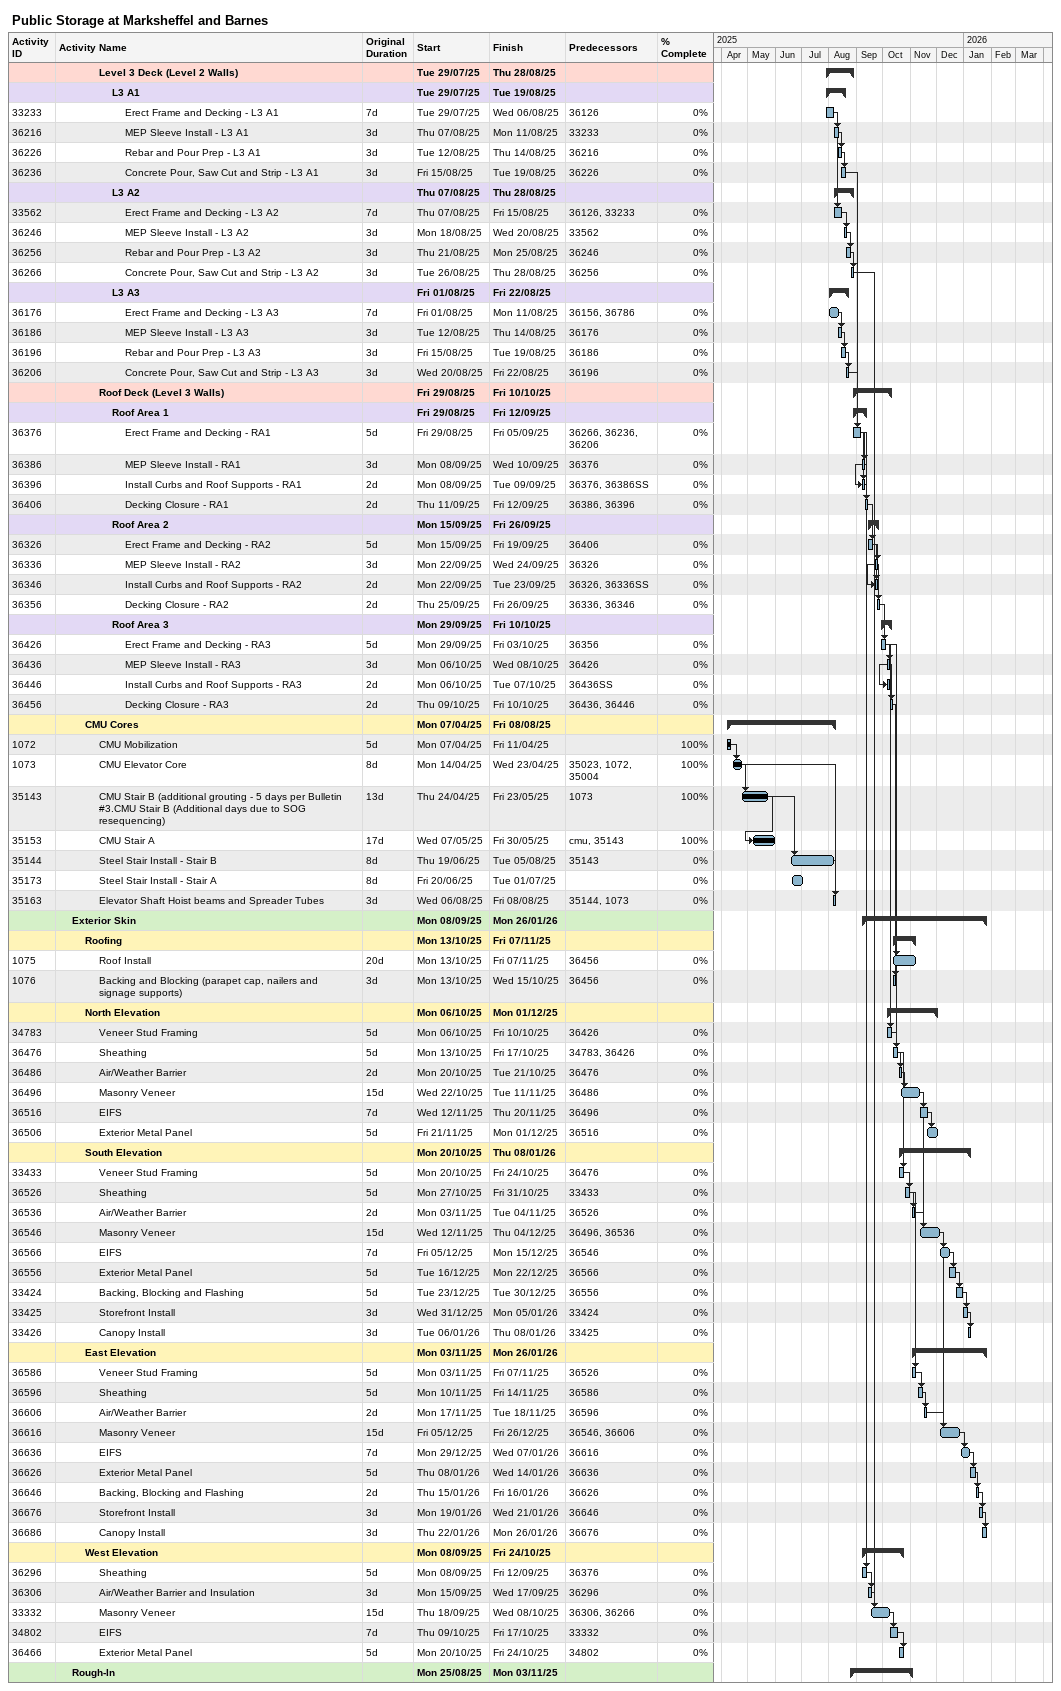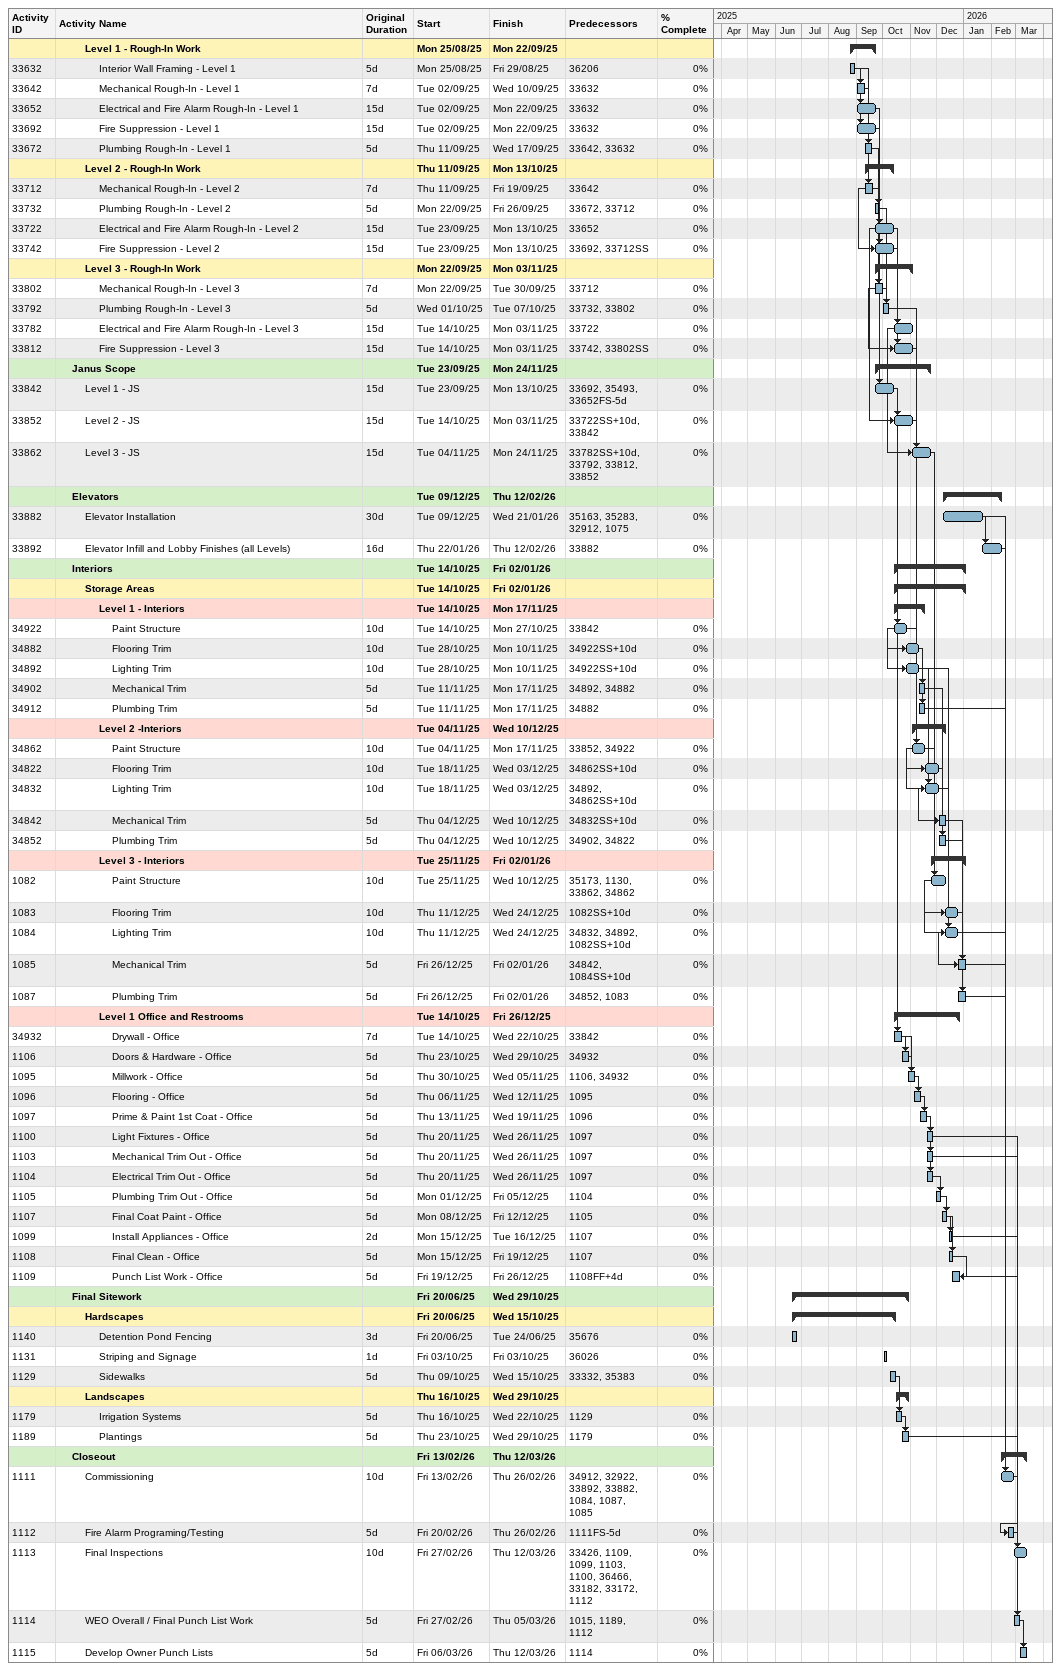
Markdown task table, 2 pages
Public Storage at Marksheffel and Barnes

| ID | Level | Task | Original duration | Start | Finish | Predecessors | % complete |
|---|---|---|---|---|---|---|---|
|  | 4 | **Level 3 Deck (Level 2 Walls)** |  | 2025-07-29 | 2025-08-28 |  |  |
|  | 5 | **L3 A1** |  | 2025-07-29 | 2025-08-19 |  |  |
| 33233 | 6 | Erect Frame and Decking - L3 A1 | 7d | 2025-07-29 | 2025-08-06 | 36126 | 0 |
| 36216 | 6 | MEP Sleeve Install - L3 A1 | 3d | 2025-08-07 | 2025-08-11 | 33233 | 0 |
| 36226 | 6 | Rebar and Pour Prep - L3 A1 | 3d | 2025-08-12 | 2025-08-14 | 36216 | 0 |
| 36236 | 6 | Concrete Pour, Saw Cut and Strip - L3 A1 | 3d | 2025-08-15 | 2025-08-19 | 36226 | 0 |
|  | 5 | **L3 A2** |  | 2025-08-07 | 2025-08-28 |  |  |
| 33562 | 6 | Erect Frame and Decking - L3 A2 | 7d | 2025-08-07 | 2025-08-15 | 36126, 33233 | 0 |
| 36246 | 6 | MEP Sleeve Install - L3 A2 | 3d | 2025-08-18 | 2025-08-20 | 33562 | 0 |
| 36256 | 6 | Rebar and Pour Prep - L3 A2 | 3d | 2025-08-21 | 2025-08-25 | 36246 | 0 |
| 36266 | 6 | Concrete Pour, Saw Cut and Strip - L3 A2 | 3d | 2025-08-26 | 2025-08-28 | 36256 | 0 |
|  | 5 | **L3 A3** |  | 2025-08-01 | 2025-08-22 |  |  |
| 36176 | 6 | Erect Frame and Decking - L3 A3 | 7d | 2025-08-01 | 2025-08-11 | 36156, 36786 | 0 |
| 36186 | 6 | MEP Sleeve Install - L3 A3 | 3d | 2025-08-12 | 2025-08-14 | 36176 | 0 |
| 36196 | 6 | Rebar and Pour Prep - L3 A3 | 3d | 2025-08-15 | 2025-08-19 | 36186 | 0 |
| 36206 | 6 | Concrete Pour, Saw Cut and Strip - L3 A3 | 3d | 2025-08-20 | 2025-08-22 | 36196 | 0 |
|  | 4 | **Roof Deck (Level 3 Walls)** |  | 2025-08-29 | 2025-10-10 |  |  |
|  | 5 | **Roof Area 1** |  | 2025-08-29 | 2025-09-12 |  |  |
| 36376 | 6 | Erect Frame and Decking - RA1 | 5d | 2025-08-29 | 2025-09-05 | 36266, 36236, 36206 | 0 |
| 36386 | 6 | MEP Sleeve Install - RA1 | 3d | 2025-09-08 | 2025-09-10 | 36376 | 0 |
| 36396 | 6 | Install Curbs and Roof Supports - RA1 | 2d | 2025-09-08 | 2025-09-09 | 36376, 36386SS | 0 |
| 36406 | 6 | Decking Closure - RA1 | 2d | 2025-09-11 | 2025-09-12 | 36386, 36396 | 0 |
|  | 5 | **Roof Area 2** |  | 2025-09-15 | 2025-09-26 |  |  |
| 36326 | 6 | Erect Frame and Decking - RA2 | 5d | 2025-09-15 | 2025-09-19 | 36406 | 0 |
| 36336 | 6 | MEP Sleeve Install - RA2 | 3d | 2025-09-22 | 2025-09-24 | 36326 | 0 |
| 36346 | 6 | Install Curbs and Roof Supports - RA2 | 2d | 2025-09-22 | 2025-09-23 | 36326, 36336SS | 0 |
| 36356 | 6 | Decking Closure - RA2 | 2d | 2025-09-25 | 2025-09-26 | 36336, 36346 | 0 |
|  | 5 | **Roof Area 3** |  | 2025-09-29 | 2025-10-10 |  |  |
| 36426 | 6 | Erect Frame and Decking - RA3 | 5d | 2025-09-29 | 2025-10-03 | 36356 | 0 |
| 36436 | 6 | MEP Sleeve Install - RA3 | 3d | 2025-10-06 | 2025-10-08 | 36426 | 0 |
| 36446 | 6 | Install Curbs and Roof Supports - RA3 | 2d | 2025-10-06 | 2025-10-07 | 36436SS | 0 |
| 36456 | 6 | Decking Closure - RA3 | 2d | 2025-10-09 | 2025-10-10 | 36436, 36446 | 0 |
|  | 3 | **CMU Cores** |  | 2025-04-07 | 2025-08-08 |  |  |
| 1072 | 4 | CMU Mobilization | 5d | 2025-04-07 | 2025-04-11 |  | 100 |
| 1073 | 4 | CMU Elevator Core | 8d | 2025-04-14 | 2025-04-23 | 35023, 1072, 35004 | 100 |
| 35143 | 4 | CMU Stair B (additional grouting - 5 days per Bulletin #3.CMU Stair B (Additional days due to SOG resequencing) | 13d | 2025-04-24 | 2025-05-23 | 1073 | 100 |
| 35153 | 4 | CMU Stair A | 17d | 2025-05-07 | 2025-05-30 | cmu, 35143 | 100 |
| 35144 | 4 | Steel Stair Install - Stair B | 8d | 2025-06-19 | 2025-08-05 | 35143 | 0 |
| 35173 | 4 | Steel Stair Install - Stair A | 8d | 2025-06-20 | 2025-07-01 |  | 0 |
| 35163 | 4 | Elevator Shaft Hoist beams and Spreader Tubes | 3d | 2025-08-06 | 2025-08-08 | 35144, 1073 | 0 |
|  | 2 | **Exterior Skin** |  | 2025-09-08 | 2026-01-26 |  |  |
|  | 3 | **Roofing** |  | 2025-10-13 | 2025-11-07 |  |  |
| 1075 | 4 | Roof Install | 20d | 2025-10-13 | 2025-11-07 | 36456 | 0 |
| 1076 | 4 | Backing and Blocking (parapet cap, nailers and signage supports) | 3d | 2025-10-13 | 2025-10-15 | 36456 | 0 |
|  | 3 | **North Elevation** |  | 2025-10-06 | 2025-12-01 |  |  |
| 34783 | 4 | Veneer Stud Framing | 5d | 2025-10-06 | 2025-10-10 | 36426 | 0 |
| 36476 | 4 | Sheathing | 5d | 2025-10-13 | 2025-10-17 | 34783, 36426 | 0 |
| 36486 | 4 | Air/Weather Barrier | 2d | 2025-10-20 | 2025-10-21 | 36476 | 0 |
| 36496 | 4 | Masonry Veneer | 15d | 2025-10-22 | 2025-11-11 | 36486 | 0 |
| 36516 | 4 | EIFS | 7d | 2025-11-12 | 2025-11-20 | 36496 | 0 |
| 36506 | 4 | Exterior Metal Panel | 5d | 2025-11-21 | 2025-12-01 | 36516 | 0 |
|  | 3 | **South Elevation** |  | 2025-10-20 | 2026-01-08 |  |  |
| 33433 | 4 | Veneer Stud Framing | 5d | 2025-10-20 | 2025-10-24 | 36476 | 0 |
| 36526 | 4 | Sheathing | 5d | 2025-10-27 | 2025-10-31 | 33433 | 0 |
| 36536 | 4 | Air/Weather Barrier | 2d | 2025-11-03 | 2025-11-04 | 36526 | 0 |
| 36546 | 4 | Masonry Veneer | 15d | 2025-11-12 | 2025-12-04 | 36496, 36536 | 0 |
| 36566 | 4 | EIFS | 7d | 2025-12-05 | 2025-12-15 | 36546 | 0 |
| 36556 | 4 | Exterior Metal Panel | 5d | 2025-12-16 | 2025-12-22 | 36566 | 0 |
| 33424 | 4 | Backing, Blocking and Flashing | 5d | 2025-12-23 | 2025-12-30 | 36556 | 0 |
| 33425 | 4 | Storefront Install | 3d | 2025-12-31 | 2026-01-05 | 33424 | 0 |
| 33426 | 4 | Canopy Install | 3d | 2026-01-06 | 2026-01-08 | 33425 | 0 |
|  | 3 | **East Elevation** |  | 2025-11-03 | 2026-01-26 |  |  |
| 36586 | 4 | Veneer Stud Framing | 5d | 2025-11-03 | 2025-11-07 | 36526 | 0 |
| 36596 | 4 | Sheathing | 5d | 2025-11-10 | 2025-11-14 | 36586 | 0 |
| 36606 | 4 | Air/Weather Barrier | 2d | 2025-11-17 | 2025-11-18 | 36596 | 0 |
| 36616 | 4 | Masonry Veneer | 15d | 2025-12-05 | 2025-12-26 | 36546, 36606 | 0 |
| 36636 | 4 | EIFS | 7d | 2025-12-29 | 2026-01-07 | 36616 | 0 |
| 36626 | 4 | Exterior Metal Panel | 5d | 2026-01-08 | 2026-01-14 | 36636 | 0 |
| 36646 | 4 | Backing, Blocking and Flashing | 2d | 2026-01-15 | 2026-01-16 | 36626 | 0 |
| 36676 | 4 | Storefront Install | 3d | 2026-01-19 | 2026-01-21 | 36646 | 0 |
| 36686 | 4 | Canopy Install | 3d | 2026-01-22 | 2026-01-26 | 36676 | 0 |
|  | 3 | **West Elevation** |  | 2025-09-08 | 2025-10-24 |  |  |
| 36296 | 4 | Sheathing | 5d | 2025-09-08 | 2025-09-12 | 36376 | 0 |
| 36306 | 4 | Air/Weather Barrier and Insulation | 3d | 2025-09-15 | 2025-09-17 | 36296 | 0 |
| 33332 | 4 | Masonry Veneer | 15d | 2025-09-18 | 2025-10-08 | 36306, 36266 | 0 |
| 34802 | 4 | EIFS | 7d | 2025-10-09 | 2025-10-17 | 33332 | 0 |
| 36466 | 4 | Exterior Metal Panel | 5d | 2025-10-20 | 2025-10-24 | 34802 | 0 |
|  | 2 | **Rough-In** |  | 2025-08-25 | 2025-11-03 |  |  |
|  | 3 | **Level 1 - Rough-In Work** |  | 2025-08-25 | 2025-09-22 |  |  |
| 33632 | 4 | Interior Wall Framing - Level 1 | 5d | 2025-08-25 | 2025-08-29 | 36206 | 0 |
| 33642 | 4 | Mechanical Rough-In - Level 1 | 7d | 2025-09-02 | 2025-09-10 | 33632 | 0 |
| 33652 | 4 | Electrical and Fire Alarm Rough-In - Level 1 | 15d | 2025-09-02 | 2025-09-22 | 33632 | 0 |
| 33692 | 4 | Fire Suppression - Level 1 | 15d | 2025-09-02 | 2025-09-22 | 33632 | 0 |
| 33672 | 4 | Plumbing Rough-In - Level 1 | 5d | 2025-09-11 | 2025-09-17 | 33642, 33632 | 0 |
|  | 3 | **Level 2 - Rough-In Work** |  | 2025-09-11 | 2025-10-13 |  |  |
| 33712 | 4 | Mechanical Rough-In - Level 2 | 7d | 2025-09-11 | 2025-09-19 | 33642 | 0 |
| 33732 | 4 | Plumbing Rough-In - Level 2 | 5d | 2025-09-22 | 2025-09-26 | 33672, 33712 | 0 |
| 33722 | 4 | Electrical and Fire Alarm Rough-In - Level 2 | 15d | 2025-09-23 | 2025-10-13 | 33652 | 0 |
| 33742 | 4 | Fire Suppression - Level 2 | 15d | 2025-09-23 | 2025-10-13 | 33692, 33712SS | 0 |
|  | 3 | **Level 3 - Rough-In Work** |  | 2025-09-22 | 2025-11-03 |  |  |
| 33802 | 4 | Mechanical Rough-In - Level 3 | 7d | 2025-09-22 | 2025-09-30 | 33712 | 0 |
| 33792 | 4 | Plumbing Rough-In - Level 3 | 5d | 2025-10-01 | 2025-10-07 | 33732, 33802 | 0 |
| 33782 | 4 | Electrical and Fire Alarm Rough-In - Level 3 | 15d | 2025-10-14 | 2025-11-03 | 33722 | 0 |
| 33812 | 4 | Fire Suppression - Level 3 | 15d | 2025-10-14 | 2025-11-03 | 33742, 33802SS | 0 |
|  | 2 | **Janus Scope** |  | 2025-09-23 | 2025-11-24 |  |  |
| 33842 | 3 | Level 1 - JS | 15d | 2025-09-23 | 2025-10-13 | 33692, 35493, 33652FS-5d | 0 |
| 33852 | 3 | Level 2 - JS | 15d | 2025-10-14 | 2025-11-03 | 33722SS+10d, 33842 | 0 |
| 33862 | 3 | Level 3 - JS | 15d | 2025-11-04 | 2025-11-24 | 33782SS+10d, 33792, 33812, 33852 | 0 |
|  | 2 | **Elevators** |  | 2025-12-09 | 2026-02-12 |  |  |
| 33882 | 3 | Elevator Installation | 30d | 2025-12-09 | 2026-01-21 | 35163, 35283, 32912, 1075 | 0 |
| 33892 | 3 | Elevator Infill and Lobby Finishes (all Levels) | 16d | 2026-01-22 | 2026-02-12 | 33882 | 0 |
|  | 2 | **Interiors** |  | 2025-10-14 | 2026-01-02 |  |  |
|  | 3 | **Storage Areas** |  | 2025-10-14 | 2026-01-02 |  |  |
|  | 4 | **Level 1 - Interiors** |  | 2025-10-14 | 2025-11-17 |  |  |
| 34922 | 5 | Paint Structure | 10d | 2025-10-14 | 2025-10-27 | 33842 | 0 |
| 34882 | 5 | Flooring Trim | 10d | 2025-10-28 | 2025-11-10 | 34922SS+10d | 0 |
| 34892 | 5 | Lighting Trim | 10d | 2025-10-28 | 2025-11-10 | 34922SS+10d | 0 |
| 34902 | 5 | Mechanical Trim | 5d | 2025-11-11 | 2025-11-17 | 34892, 34882 | 0 |
| 34912 | 5 | Plumbing Trim | 5d | 2025-11-11 | 2025-11-17 | 34882 | 0 |
|  | 4 | **Level 2 -Interiors** |  | 2025-11-04 | 2025-12-10 |  |  |
| 34862 | 5 | Paint Structure | 10d | 2025-11-04 | 2025-11-17 | 33852, 34922 | 0 |
| 34822 | 5 | Flooring Trim | 10d | 2025-11-18 | 2025-12-03 | 34862SS+10d | 0 |
| 34832 | 5 | Lighting Trim | 10d | 2025-11-18 | 2025-12-03 | 34892, 34862SS+10d | 0 |
| 34842 | 5 | Mechanical Trim | 5d | 2025-12-04 | 2025-12-10 | 34832SS+10d | 0 |
| 34852 | 5 | Plumbing Trim | 5d | 2025-12-04 | 2025-12-10 | 34902, 34822 | 0 |
|  | 4 | **Level 3 - Interiors** |  | 2025-11-25 | 2026-01-02 |  |  |
| 1082 | 5 | Paint Structure | 10d | 2025-11-25 | 2025-12-10 | 35173, 1130, 33862, 34862 | 0 |
| 1083 | 5 | Flooring Trim | 10d | 2025-12-11 | 2025-12-24 | 1082SS+10d | 0 |
| 1084 | 5 | Lighting Trim | 10d | 2025-12-11 | 2025-12-24 | 34832, 34892, 1082SS+10d | 0 |
| 1085 | 5 | Mechanical Trim | 5d | 2025-12-26 | 2026-01-02 | 34842, 1084SS+10d | 0 |
| 1087 | 5 | Plumbing Trim | 5d | 2025-12-26 | 2026-01-02 | 34852, 1083 | 0 |
|  | 4 | **Level 1 Office and Restrooms** |  | 2025-10-14 | 2025-12-26 |  |  |
| 34932 | 5 | Drywall - Office | 7d | 2025-10-14 | 2025-10-22 | 33842 | 0 |
| 1106 | 5 | Doors & Hardware - Office | 5d | 2025-10-23 | 2025-10-29 | 34932 | 0 |
| 1095 | 5 | Millwork - Office | 5d | 2025-10-30 | 2025-11-05 | 1106, 34932 | 0 |
| 1096 | 5 | Flooring - Office | 5d | 2025-11-06 | 2025-11-12 | 1095 | 0 |
| 1097 | 5 | Prime & Paint 1st Coat - Office | 5d | 2025-11-13 | 2025-11-19 | 1096 | 0 |
| 1100 | 5 | Light Fixtures - Office | 5d | 2025-11-20 | 2025-11-26 | 1097 | 0 |
| 1103 | 5 | Mechanical Trim Out - Office | 5d | 2025-11-20 | 2025-11-26 | 1097 | 0 |
| 1104 | 5 | Electrical Trim Out - Office | 5d | 2025-11-20 | 2025-11-26 | 1097 | 0 |
| 1105 | 5 | Plumbing Trim Out - Office | 5d | 2025-12-01 | 2025-12-05 | 1104 | 0 |
| 1107 | 5 | Final Coat Paint - Office | 5d | 2025-12-08 | 2025-12-12 | 1105 | 0 |
| 1099 | 5 | Install Appliances - Office | 2d | 2025-12-15 | 2025-12-16 | 1107 | 0 |
| 1108 | 5 | Final Clean - Office | 5d | 2025-12-15 | 2025-12-19 | 1107 | 0 |
| 1109 | 5 | Punch List Work - Office | 5d | 2025-12-19 | 2025-12-26 | 1108FF+4d | 0 |
|  | 2 | **Final Sitework** |  | 2025-06-20 | 2025-10-29 |  |  |
|  | 3 | **Hardscapes** |  | 2025-06-20 | 2025-10-15 |  |  |
| 1140 | 4 | Detention Pond Fencing | 3d | 2025-06-20 | 2025-06-24 | 35676 | 0 |
| 1131 | 4 | Striping and Signage | 1d | 2025-10-03 | 2025-10-03 | 36026 | 0 |
| 1129 | 4 | Sidewalks | 5d | 2025-10-09 | 2025-10-15 | 33332, 35383 | 0 |
|  | 3 | **Landscapes** |  | 2025-10-16 | 2025-10-29 |  |  |
| 1179 | 4 | Irrigation Systems | 5d | 2025-10-16 | 2025-10-22 | 1129 | 0 |
| 1189 | 4 | Plantings | 5d | 2025-10-23 | 2025-10-29 | 1179 | 0 |
|  | 2 | **Closeout** |  | 2026-02-13 | 2026-03-12 |  |  |
| 1111 | 3 | Commissioning | 10d | 2026-02-13 | 2026-02-26 | 34912, 32922, 33892, 33882, 1084, 1087, 1085 | 0 |
| 1112 | 3 | Fire Alarm Programing/Testing | 5d | 2026-02-20 | 2026-02-26 | 1111FS-5d | 0 |
| 1113 | 3 | Final Inspections | 10d | 2026-02-27 | 2026-03-12 | 33426, 1109, 1099, 1103, 1100, 36466, 33182, 33172, 1112 | 0 |
| 1114 | 3 | WEO Overall / Final Punch List Work | 5d | 2026-02-27 | 2026-03-05 | 1015, 1189, 1112 | 0 |
| 1115 | 3 | Develop Owner Punch Lists | 5d | 2026-03-06 | 2026-03-12 | 1114 | 0 |
